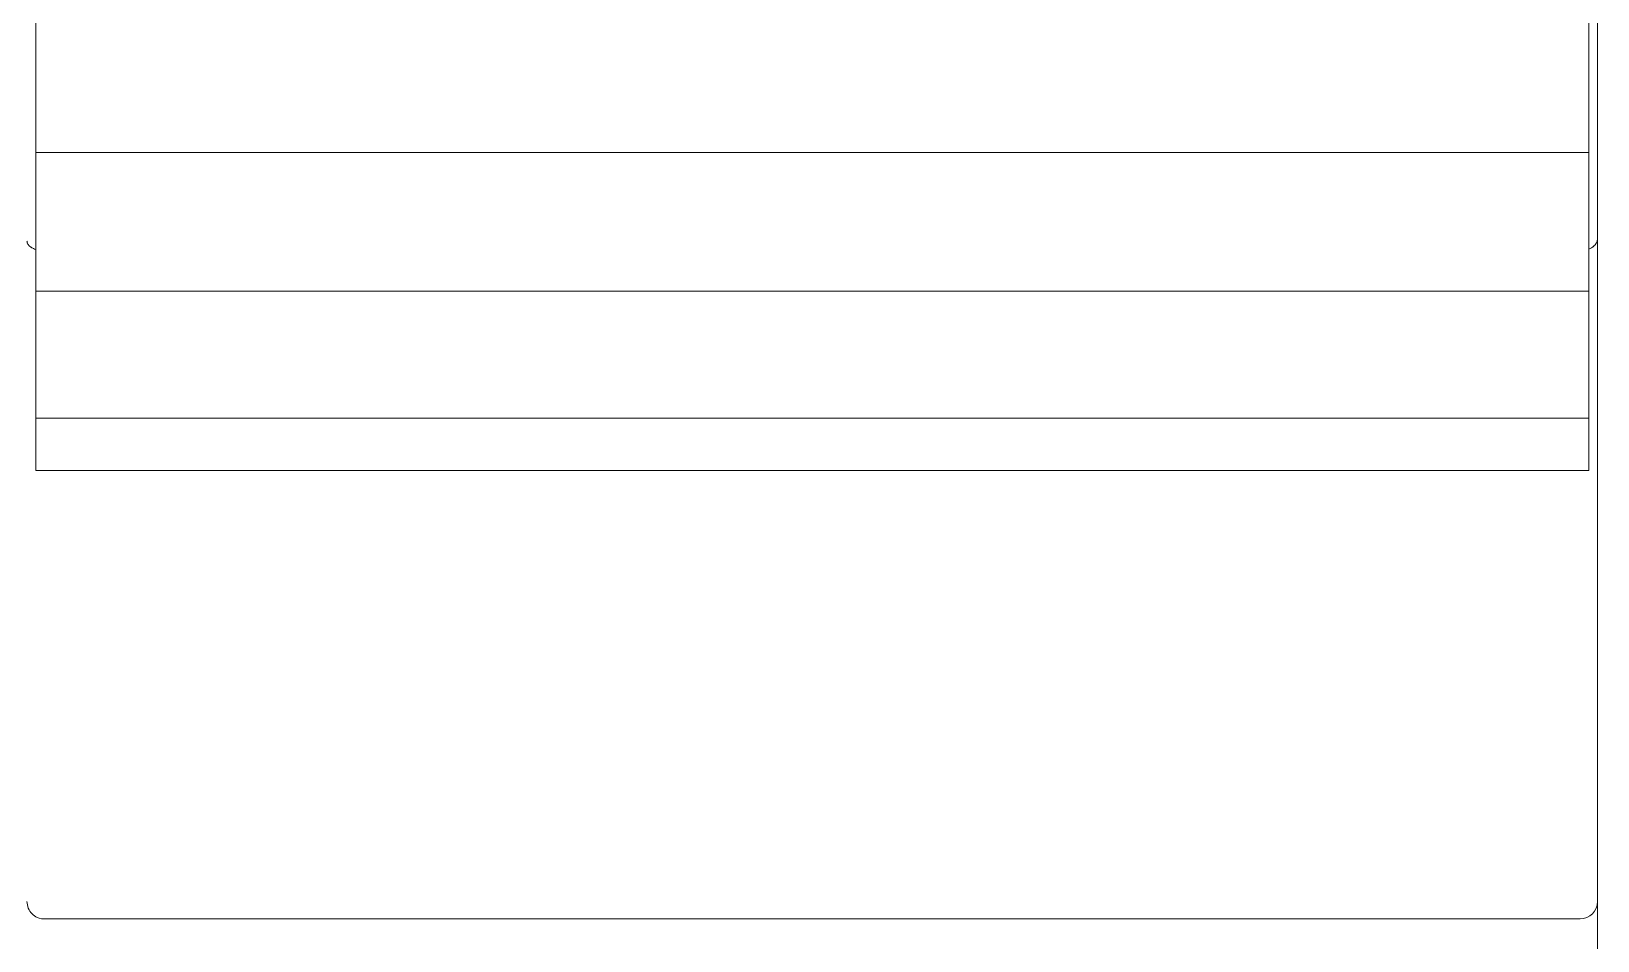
# Model space of a CAD drawing. Extents: x -319 to 3117, y -991 to 292.
# Drawn here: x 2460.04 to 2477.99, y -570.48 to -560.06 of the extents above; entities that cross this region are included whole.
import ezdxf

# ---------------------------------------------------------------- set-up
doc = ezdxf.new("R2010")
doc.units = 0
doc.layers.get('0').update_dxf_attribs({"lineweight": 15})
doc.layers.add('Layer 1', color=7, linetype='Continuous')

# ---------------------------------------------------------------- blocks, each defined once
blk = doc.blocks.new('A$C160C5CDC')
at = {"layer": 'Layer 1', "color": 0, "lineweight": 20}
for points in [[(54.205, 41.33), (54.205, 41.33), (54.205, 29.888), (54.205, 29.888)], [(54.205, 41.33), (54.205, 41.33), (54.205, 29.888), (54.205, 29.888)], [(54.205, 41.33), (54.205, 41.33), (54.205, 29.888), (54.205, 29.888)], [(54.205, 41.33), (54.205, 41.33), (54.205, 29.888), (54.205, 29.888)], [(54.205, 41.33), (54.205, 41.33), (54.205, 29.888), (54.205, 29.888)], [(54.205, 41.33), (54.205, 41.33), (54.205, 29.888), (54.205, 29.888)], [(54.205, 41.33), (54.205, 41.33), (54.205, 29.888), (54.205, 29.888)], [(54.205, 41.33), (54.205, 41.33), (54.205, 29.888), (54.205, 29.888)], [(54.205, 41.33), (54.205, 41.33), (54.205, 29.888), (54.205, 29.888)], [(54.205, 41.33), (54.205, 41.33), (54.205, 29.888), (54.205, 29.888)], [(54.205, 41.33), (54.205, 41.33), (54.205, 29.888), (54.205, 29.888)], [(54.205, 41.33), (54.205, 41.33), (54.205, 29.888), (54.205, 29.888)], [(54.205, 41.33), (54.205, 41.33), (54.205, 29.888), (54.205, 29.888)], [(54.205, 41.33), (54.205, 41.33), (54.205, 29.888), (54.205, 29.888)], [(54.205, 41.33), (54.205, 41.33), (54.205, 29.888), (54.205, 29.888)], [(54.205, 41.33), (54.205, 41.33), (54.205, 29.888), (54.205, 29.888)], [(54.205, 41.33), (54.205, 41.33), (54.205, 29.888), (54.205, 29.888)], [(54.205, 41.33), (54.205, 41.33), (54.205, 29.888), (54.205, 29.888)], [(54.205, 41.33), (54.205, 41.33), (54.205, 29.888), (54.205, 29.888)], [(54.205, 41.33), (54.205, 41.33), (54.205, 29.888), (54.205, 29.888)], [(54.205, 41.33), (54.205, 41.33), (54.205, 29.888), (54.205, 29.888)], [(36.309, 30.868), (36.309, 30.868), (36.309, 32.84), (36.309, 32.84)], [(36.309, 30.868), (36.309, 30.868), (36.309, 32.84), (36.309, 32.84)], [(36.309, 30.868), (36.309, 30.868), (36.309, 32.84), (36.309, 32.84)], [(36.309, 30.868), (36.309, 30.868), (36.309, 32.84), (36.309, 32.84)], [(36.309, 30.868), (36.309, 30.868), (36.309, 32.84), (36.309, 32.84)], [(36.309, 30.868), (36.309, 30.868), (36.309, 32.84), (36.309, 32.84)], [(36.309, 30.868), (36.309, 30.868), (36.309, 32.84), (36.309, 32.84)], [(36.309, 30.868), (36.309, 30.868), (36.309, 32.84), (36.309, 32.84)], [(36.309, 30.868), (36.309, 30.868), (36.309, 32.84), (36.309, 32.84)], [(36.309, 30.868), (36.309, 30.868), (36.309, 32.84), (36.309, 32.84)], [(36.309, 30.868), (36.309, 30.868), (36.309, 32.84), (36.309, 32.84)], [(36.309, 30.868), (36.309, 30.868), (36.309, 32.84), (36.309, 32.84)], [(36.309, 30.868), (36.309, 30.868), (36.309, 32.84), (36.309, 32.84)], [(36.309, 30.868), (36.309, 30.868), (36.309, 32.84), (36.309, 32.84)], [(36.309, 30.868), (36.309, 30.868), (36.309, 32.84), (36.309, 32.84)], [(36.309, 30.868), (36.309, 30.868), (36.309, 32.84), (36.309, 32.84)], [(36.309, 30.868), (36.309, 30.868), (36.309, 32.84), (36.309, 32.84)], [(36.309, 30.868), (36.309, 30.868), (36.309, 32.84), (36.309, 32.84)], [(36.309, 30.868), (36.309, 30.868), (36.309, 32.84), (36.309, 32.84)], [(36.309, 30.868), (36.309, 30.868), (36.309, 32.84), (36.309, 32.84)], [(36.309, 30.868), (36.309, 30.868), (36.309, 32.84), (36.309, 32.84)], [(54.104, 32.84), (54.104, 32.84), (54.104, 30.868), (54.104, 30.868)], [(54.104, 32.84), (54.104, 32.84), (54.104, 30.868), (54.104, 30.868)], [(54.104, 32.84), (54.104, 32.84), (54.104, 30.868), (54.104, 30.868)], [(54.104, 32.84), (54.104, 32.84), (54.104, 30.868), (54.104, 30.868)], [(54.104, 32.84), (54.104, 32.84), (54.104, 30.868), (54.104, 30.868)], [(54.104, 32.84), (54.104, 32.84), (54.104, 30.868), (54.104, 30.868)], [(54.104, 32.84), (54.104, 32.84), (54.104, 30.868), (54.104, 30.868)], [(54.104, 32.84), (54.104, 32.84), (54.104, 30.868), (54.104, 30.868)], [(54.104, 32.84), (54.104, 32.84), (54.104, 30.868), (54.104, 30.868)], [(54.104, 32.84), (54.104, 32.84), (54.104, 30.868), (54.104, 30.868)], [(54.104, 32.84), (54.104, 32.84), (54.104, 30.868), (54.104, 30.868)], [(54.104, 32.84), (54.104, 32.84), (54.104, 30.868), (54.104, 30.868)], [(54.104, 32.84), (54.104, 32.84), (54.104, 30.868), (54.104, 30.868)], [(54.104, 32.84), (54.104, 32.84), (54.104, 30.868), (54.104, 30.868)], [(54.104, 32.84), (54.104, 32.84), (54.104, 30.868), (54.104, 30.868)], [(54.104, 32.84), (54.104, 32.84), (54.104, 30.868), (54.104, 30.868)], [(54.104, 32.84), (54.104, 32.84), (54.104, 30.868), (54.104, 30.868)], [(54.104, 32.84), (54.104, 32.84), (54.104, 30.868), (54.104, 30.868)], [(54.104, 32.84), (54.104, 32.84), (54.104, 30.868), (54.104, 30.868)], [(54.104, 32.84), (54.104, 32.84), (54.104, 30.868), (54.104, 30.868)], [(54.104, 32.84), (54.104, 32.84), (54.104, 30.868), (54.104, 30.868)], [(36.309, 30.868), (36.309, 30.868), (36.309, 30.868), (36.309, 30.868)], [(36.309, 30.868), (36.309, 30.868), (36.309, 30.868), (36.309, 30.868)], [(36.309, 30.868), (36.309, 30.868), (36.309, 29.282), (36.309, 29.282)], [(36.309, 30.868), (36.309, 30.868), (36.309, 29.282), (36.309, 29.282)], [(36.309, 30.868), (36.309, 30.868), (36.309, 29.282), (36.309, 29.282)], [(36.309, 30.868), (36.309, 30.868), (36.309, 29.282), (36.309, 29.282)], [(36.309, 30.868), (36.309, 30.868), (36.309, 29.282), (36.309, 29.282)], [(36.309, 30.868), (36.309, 30.868), (36.309, 29.282), (36.309, 29.282)], [(36.309, 30.868), (36.309, 30.868), (36.309, 29.282), (36.309, 29.282)], [(36.309, 30.868), (36.309, 30.868), (36.309, 29.282), (36.309, 29.282)], [(36.309, 30.868), (36.309, 30.868), (36.309, 29.282), (36.309, 29.282)], [(36.309, 30.868), (36.309, 30.868), (36.309, 29.282), (36.309, 29.282)], [(36.309, 30.868), (36.309, 30.868), (36.309, 29.282), (36.309, 29.282)], [(36.309, 30.868), (36.309, 30.868), (36.309, 29.282), (36.309, 29.282)], [(36.309, 30.868), (36.309, 30.868), (36.309, 29.282), (36.309, 29.282)], [(36.309, 30.868), (36.309, 30.868), (36.309, 29.282), (36.309, 29.282)], [(36.309, 30.868), (36.309, 30.868), (36.309, 29.282), (36.309, 29.282)], [(36.309, 30.868), (36.309, 30.868), (36.309, 29.282), (36.309, 29.282)], [(36.309, 30.868), (36.309, 30.868), (36.309, 29.282), (36.309, 29.282)], [(36.309, 30.868), (36.309, 30.868), (36.309, 29.282), (36.309, 29.282)], [(36.309, 30.868), (36.309, 30.868), (36.309, 29.282), (36.309, 29.282)], [(36.309, 30.868), (36.309, 30.868), (36.309, 29.282), (36.309, 29.282)], [(36.309, 30.868), (36.309, 30.868), (36.309, 29.282), (36.309, 29.282)], [(36.309, 30.868), (36.309, 30.868), (36.309, 30.868), (36.309, 30.868)], [(54.104, 30.868), (54.104, 30.868), (36.309, 30.868), (36.309, 30.868)], [(54.104, 30.868), (54.104, 30.868), (36.309, 30.868), (36.309, 30.868)], [(54.104, 30.868), (54.104, 30.868), (36.309, 30.868), (36.309, 30.868)], [(54.104, 30.868), (54.104, 30.868), (36.309, 30.868), (36.309, 30.868)], [(54.104, 30.868), (54.104, 30.868), (36.309, 30.868), (36.309, 30.868)], [(54.104, 30.868), (54.104, 30.868), (36.309, 30.868), (36.309, 30.868)], [(54.104, 30.868), (54.104, 30.868), (36.309, 30.868), (36.309, 30.868)], [(54.104, 30.868), (54.104, 30.868), (36.309, 30.868), (36.309, 30.868)], [(54.104, 30.868), (54.104, 30.868), (36.309, 30.868), (36.309, 30.868)], [(54.104, 30.868), (54.104, 30.868), (36.309, 30.868), (36.309, 30.868)], [(54.104, 30.868), (54.104, 30.868), (36.309, 30.868), (36.309, 30.868)], [(54.104, 30.868), (54.104, 30.868), (36.309, 30.868), (36.309, 30.868)], [(54.104, 30.868), (54.104, 30.868), (36.309, 30.868), (36.309, 30.868)], [(54.104, 30.868), (54.104, 30.868), (36.309, 30.868), (36.309, 30.868)], [(54.104, 30.868), (54.104, 30.868), (36.309, 30.868), (36.309, 30.868)], [(54.104, 30.868), (54.104, 30.868), (36.309, 30.868), (36.309, 30.868)], [(54.104, 30.868), (54.104, 30.868), (36.309, 30.868), (36.309, 30.868)], [(54.104, 30.868), (54.104, 30.868), (36.309, 30.868), (36.309, 30.868)], [(54.104, 30.868), (54.104, 30.868), (36.309, 30.868), (36.309, 30.868)], [(54.104, 30.868), (54.104, 30.868), (36.309, 30.868), (36.309, 30.868)], [(54.104, 30.868), (54.104, 30.868), (36.309, 30.868), (36.309, 30.868)], [(54.104, 30.868), (54.104, 30.868), (54.104, 30.868), (54.104, 30.868)], [(54.104, 30.868), (54.104, 30.868), (54.104, 30.868), (54.104, 30.868)], [(54.104, 30.868), (54.104, 30.868), (54.104, 29.282), (54.104, 29.282)], [(54.104, 30.868), (54.104, 30.868), (54.104, 29.282), (54.104, 29.282)], [(54.104, 30.868), (54.104, 30.868), (54.104, 29.282), (54.104, 29.282)], [(54.104, 30.868), (54.104, 30.868), (54.104, 29.282), (54.104, 29.282)], [(54.104, 30.868), (54.104, 30.868), (54.104, 29.282), (54.104, 29.282)], [(54.104, 30.868), (54.104, 30.868), (54.104, 29.282), (54.104, 29.282)], [(54.104, 30.868), (54.104, 30.868), (54.104, 29.282), (54.104, 29.282)], [(54.104, 30.868), (54.104, 30.868), (54.104, 29.282), (54.104, 29.282)], [(54.104, 30.868), (54.104, 30.868), (54.104, 29.282), (54.104, 29.282)], [(54.104, 30.868), (54.104, 30.868), (54.104, 29.282), (54.104, 29.282)], [(54.104, 30.868), (54.104, 30.868), (54.104, 29.282), (54.104, 29.282)], [(54.104, 30.868), (54.104, 30.868), (54.104, 29.282), (54.104, 29.282)], [(54.104, 30.868), (54.104, 30.868), (54.104, 29.282), (54.104, 29.282)], [(54.104, 30.868), (54.104, 30.868), (54.104, 29.282), (54.104, 29.282)], [(54.104, 30.868), (54.104, 30.868), (54.104, 29.282), (54.104, 29.282)], [(54.104, 30.868), (54.104, 30.868), (54.104, 29.282), (54.104, 29.282)], [(54.104, 30.868), (54.104, 30.868), (54.104, 29.282), (54.104, 29.282)], [(54.104, 30.868), (54.104, 30.868), (54.104, 29.282), (54.104, 29.282)], [(54.104, 30.868), (54.104, 30.868), (54.104, 29.282), (54.104, 29.282)], [(54.104, 30.868), (54.104, 30.868), (54.104, 29.282), (54.104, 29.282)], [(54.104, 30.868), (54.104, 30.868), (54.104, 29.282), (54.104, 29.282)], [(54.104, 30.868), (54.104, 30.868), (54.104, 30.868), (54.104, 30.868)], [(54.205, 29.888), (54.205, 29.888), (54.205, 29.888), (54.205, 29.888)], [(54.205, 29.888), (54.205, 29.888), (54.205, 29.888), (54.205, 29.888)], [(54.205, 29.888), (54.205, 29.888), (54.205, 24.084), (54.205, 24.084)], [(54.205, 29.888), (54.205, 29.888), (54.205, 24.084), (54.205, 24.084)], [(54.205, 29.888), (54.205, 29.888), (54.205, 24.084), (54.205, 24.084)], [(54.205, 29.888), (54.205, 29.888), (54.205, 24.084), (54.205, 24.084)], [(54.205, 29.888), (54.205, 29.888), (54.205, 24.084), (54.205, 24.084)], [(54.205, 29.888), (54.205, 29.888), (54.205, 24.084), (54.205, 24.084)], [(54.205, 29.888), (54.205, 29.888), (54.205, 24.084), (54.205, 24.084)], [(54.205, 29.888), (54.205, 29.888), (54.205, 24.084), (54.205, 24.084)], [(54.205, 29.888), (54.205, 29.888), (54.205, 24.084), (54.205, 24.084)], [(54.205, 29.888), (54.205, 29.888), (54.205, 24.084), (54.205, 24.084)], [(54.205, 29.888), (54.205, 29.888), (54.205, 24.084), (54.205, 24.084)], [(54.205, 29.888), (54.205, 29.888), (54.205, 24.084), (54.205, 24.084)], [(54.205, 29.888), (54.205, 29.888), (54.205, 24.084), (54.205, 24.084)], [(54.205, 29.888), (54.205, 29.888), (54.205, 24.084), (54.205, 24.084)], [(54.205, 29.888), (54.205, 29.888), (54.205, 24.084), (54.205, 24.084)], [(54.205, 29.888), (54.205, 29.888), (54.205, 24.084), (54.205, 24.084)], [(54.205, 29.888), (54.205, 29.888), (54.205, 24.084), (54.205, 24.084)], [(54.205, 29.888), (54.205, 29.888), (54.205, 24.084), (54.205, 24.084)], [(54.205, 29.888), (54.205, 29.888), (54.205, 24.084), (54.205, 24.084)], [(54.205, 29.888), (54.205, 29.888), (54.205, 24.084), (54.205, 24.084)], [(54.205, 29.888), (54.205, 29.888), (54.205, 24.084), (54.205, 24.084)], [(36.309, 29.282), (36.309, 29.282), (36.309, 29.282), (36.309, 29.282)], [(36.309, 27.826), (36.309, 27.826), (36.309, 29.282), (36.309, 29.282)], [(36.309, 27.826), (36.309, 27.826), (36.309, 29.282), (36.309, 29.282)], [(36.309, 27.826), (36.309, 27.826), (36.309, 29.282), (36.309, 29.282)], [(36.309, 27.826), (36.309, 27.826), (36.309, 29.282), (36.309, 29.282)], [(36.309, 27.826), (36.309, 27.826), (36.309, 29.282), (36.309, 29.282)], [(36.309, 27.826), (36.309, 27.826), (36.309, 29.282), (36.309, 29.282)], [(36.309, 27.826), (36.309, 27.826), (36.309, 29.282), (36.309, 29.282)], [(36.309, 27.826), (36.309, 27.826), (36.309, 29.282), (36.309, 29.282)], [(36.309, 27.826), (36.309, 27.826), (36.309, 29.282), (36.309, 29.282)], [(36.309, 27.826), (36.309, 27.826), (36.309, 29.282), (36.309, 29.282)], [(36.309, 27.826), (36.309, 27.826), (36.309, 29.282), (36.309, 29.282)], [(36.309, 27.826), (36.309, 27.826), (36.309, 29.282), (36.309, 29.282)], [(36.309, 27.826), (36.309, 27.826), (36.309, 29.282), (36.309, 29.282)], [(36.309, 27.826), (36.309, 27.826), (36.309, 29.282), (36.309, 29.282)], [(36.309, 27.826), (36.309, 27.826), (36.309, 29.282), (36.309, 29.282)], [(36.309, 27.826), (36.309, 27.826), (36.309, 29.282), (36.309, 29.282)], [(36.309, 27.826), (36.309, 27.826), (36.309, 29.282), (36.309, 29.282)], [(36.309, 27.826), (36.309, 27.826), (36.309, 29.282), (36.309, 29.282)], [(36.309, 27.826), (36.309, 27.826), (36.309, 29.282), (36.309, 29.282)], [(36.309, 27.826), (36.309, 27.826), (36.309, 29.282), (36.309, 29.282)], [(36.309, 27.826), (36.309, 27.826), (36.309, 29.282), (36.309, 29.282)], [(36.309, 29.282), (36.309, 29.282), (36.309, 29.282), (36.309, 29.282)], [(36.309, 29.282), (36.309, 29.282), (36.309, 29.282), (36.309, 29.282)], [(54.104, 29.282), (54.104, 29.282), (36.309, 29.282), (36.309, 29.282)], [(54.104, 29.282), (54.104, 29.282), (36.309, 29.282), (36.309, 29.282)], [(54.104, 29.282), (54.104, 29.282), (36.309, 29.282), (36.309, 29.282)], [(54.104, 29.282), (54.104, 29.282), (36.309, 29.282), (36.309, 29.282)], [(54.104, 29.282), (54.104, 29.282), (36.309, 29.282), (36.309, 29.282)], [(54.104, 29.282), (54.104, 29.282), (36.309, 29.282), (36.309, 29.282)], [(54.104, 29.282), (54.104, 29.282), (36.309, 29.282), (36.309, 29.282)], [(54.104, 29.282), (54.104, 29.282), (36.309, 29.282), (36.309, 29.282)], [(54.104, 29.282), (54.104, 29.282), (36.309, 29.282), (36.309, 29.282)], [(54.104, 29.282), (54.104, 29.282), (36.309, 29.282), (36.309, 29.282)], [(54.104, 29.282), (54.104, 29.282), (36.309, 29.282), (36.309, 29.282)], [(54.104, 29.282), (54.104, 29.282), (36.309, 29.282), (36.309, 29.282)], [(54.104, 29.282), (54.104, 29.282), (36.309, 29.282), (36.309, 29.282)], [(54.104, 29.282), (54.104, 29.282), (36.309, 29.282), (36.309, 29.282)], [(54.104, 29.282), (54.104, 29.282), (36.309, 29.282), (36.309, 29.282)], [(54.104, 29.282), (54.104, 29.282), (36.309, 29.282), (36.309, 29.282)], [(54.104, 29.282), (54.104, 29.282), (36.309, 29.282), (36.309, 29.282)], [(54.104, 29.282), (54.104, 29.282), (36.309, 29.282), (36.309, 29.282)], [(54.104, 29.282), (54.104, 29.282), (36.309, 29.282), (36.309, 29.282)], [(54.104, 29.282), (54.104, 29.282), (36.309, 29.282), (36.309, 29.282)], [(54.104, 29.282), (54.104, 29.282), (36.309, 29.282), (36.309, 29.282)], [(54.104, 29.282), (54.104, 29.282), (54.104, 29.282), (54.104, 29.282)], [(54.104, 27.826), (54.104, 27.826), (54.104, 29.282), (54.104, 29.282)], [(54.104, 27.826), (54.104, 27.826), (54.104, 29.282), (54.104, 29.282)], [(54.104, 27.826), (54.104, 27.826), (54.104, 29.282), (54.104, 29.282)], [(54.104, 27.826), (54.104, 27.826), (54.104, 29.282), (54.104, 29.282)], [(54.104, 27.826), (54.104, 27.826), (54.104, 29.282), (54.104, 29.282)], [(54.104, 27.826), (54.104, 27.826), (54.104, 29.282), (54.104, 29.282)], [(54.104, 27.826), (54.104, 27.826), (54.104, 29.282), (54.104, 29.282)], [(54.104, 27.826), (54.104, 27.826), (54.104, 29.282), (54.104, 29.282)], [(54.104, 27.826), (54.104, 27.826), (54.104, 29.282), (54.104, 29.282)], [(54.104, 27.826), (54.104, 27.826), (54.104, 29.282), (54.104, 29.282)], [(54.104, 27.826), (54.104, 27.826), (54.104, 29.282), (54.104, 29.282)], [(54.104, 27.826), (54.104, 27.826), (54.104, 29.282), (54.104, 29.282)], [(54.104, 27.826), (54.104, 27.826), (54.104, 29.282), (54.104, 29.282)], [(54.104, 27.826), (54.104, 27.826), (54.104, 29.282), (54.104, 29.282)], [(54.104, 27.826), (54.104, 27.826), (54.104, 29.282), (54.104, 29.282)], [(54.104, 27.826), (54.104, 27.826), (54.104, 29.282), (54.104, 29.282)], [(54.104, 27.826), (54.104, 27.826), (54.104, 29.282), (54.104, 29.282)], [(54.104, 27.826), (54.104, 27.826), (54.104, 29.282), (54.104, 29.282)], [(54.104, 27.826), (54.104, 27.826), (54.104, 29.282), (54.104, 29.282)], [(54.104, 27.826), (54.104, 27.826), (54.104, 29.282), (54.104, 29.282)], [(54.104, 27.826), (54.104, 27.826), (54.104, 29.282), (54.104, 29.282)], [(54.104, 29.282), (54.104, 29.282), (54.104, 29.282), (54.104, 29.282)], [(54.104, 29.282), (54.104, 29.282), (54.104, 29.282), (54.104, 29.282)], [(36.309, 27.826), (36.309, 27.826), (36.309, 27.826), (36.309, 27.826)], [(36.309, 27.826), (36.309, 27.826), (36.309, 27.227), (36.309, 27.227)], [(36.309, 27.826), (36.309, 27.826), (36.309, 27.227), (36.309, 27.227)], [(36.309, 27.826), (36.309, 27.826), (36.309, 27.227), (36.309, 27.227)], [(36.309, 27.826), (36.309, 27.826), (36.309, 27.227), (36.309, 27.227)], [(36.309, 27.826), (36.309, 27.826), (36.309, 27.227), (36.309, 27.227)], [(36.309, 27.826), (36.309, 27.826), (36.309, 27.227), (36.309, 27.227)], [(36.309, 27.826), (36.309, 27.826), (36.309, 27.227), (36.309, 27.227)], [(36.309, 27.826), (36.309, 27.826), (36.309, 27.227), (36.309, 27.227)], [(36.309, 27.826), (36.309, 27.826), (36.309, 27.227), (36.309, 27.227)], [(36.309, 27.826), (36.309, 27.826), (36.309, 27.227), (36.309, 27.227)], [(36.309, 27.826), (36.309, 27.826), (36.309, 27.227), (36.309, 27.227)], [(36.309, 27.826), (36.309, 27.826), (36.309, 27.227), (36.309, 27.227)], [(36.309, 27.826), (36.309, 27.826), (36.309, 27.227), (36.309, 27.227)], [(36.309, 27.826), (36.309, 27.826), (36.309, 27.227), (36.309, 27.227)], [(36.309, 27.826), (36.309, 27.826), (36.309, 27.227), (36.309, 27.227)], [(36.309, 27.826), (36.309, 27.826), (36.309, 27.227), (36.309, 27.227)], [(36.309, 27.826), (36.309, 27.826), (36.309, 27.227), (36.309, 27.227)], [(36.309, 27.826), (36.309, 27.826), (36.309, 27.227), (36.309, 27.227)], [(36.309, 27.826), (36.309, 27.826), (36.309, 27.227), (36.309, 27.227)], [(36.309, 27.826), (36.309, 27.826), (36.309, 27.227), (36.309, 27.227)], [(36.309, 27.826), (36.309, 27.826), (36.309, 27.227), (36.309, 27.227)], [(36.309, 27.826), (36.309, 27.826), (36.309, 27.826), (36.309, 27.826)], [(36.309, 27.826), (36.309, 27.826), (36.309, 27.826), (36.309, 27.826)], [(36.309, 27.826), (36.309, 27.826), (54.104, 27.826), (54.104, 27.826)], [(36.309, 27.826), (36.309, 27.826), (54.104, 27.826), (54.104, 27.826)], [(36.309, 27.826), (36.309, 27.826), (54.104, 27.826), (54.104, 27.826)], [(36.309, 27.826), (36.309, 27.826), (54.104, 27.826), (54.104, 27.826)], [(36.309, 27.826), (36.309, 27.826), (54.104, 27.826), (54.104, 27.826)], [(36.309, 27.826), (36.309, 27.826), (54.104, 27.826), (54.104, 27.826)], [(36.309, 27.826), (36.309, 27.826), (54.104, 27.826), (54.104, 27.826)], [(36.309, 27.826), (36.309, 27.826), (54.104, 27.826), (54.104, 27.826)], [(36.309, 27.826), (36.309, 27.826), (54.104, 27.826), (54.104, 27.826)], [(36.309, 27.826), (36.309, 27.826), (54.104, 27.826), (54.104, 27.826)], [(36.309, 27.826), (36.309, 27.826), (54.104, 27.826), (54.104, 27.826)], [(36.309, 27.826), (36.309, 27.826), (54.104, 27.826), (54.104, 27.826)], [(36.309, 27.826), (36.309, 27.826), (54.104, 27.826), (54.104, 27.826)], [(36.309, 27.826), (36.309, 27.826), (54.104, 27.826), (54.104, 27.826)], [(36.309, 27.826), (36.309, 27.826), (54.104, 27.826), (54.104, 27.826)], [(36.309, 27.826), (36.309, 27.826), (54.104, 27.826), (54.104, 27.826)], [(36.309, 27.826), (36.309, 27.826), (54.104, 27.826), (54.104, 27.826)], [(36.309, 27.826), (36.309, 27.826), (54.104, 27.826), (54.104, 27.826)], [(36.309, 27.826), (36.309, 27.826), (54.104, 27.826), (54.104, 27.826)], [(36.309, 27.826), (36.309, 27.826), (54.104, 27.826), (54.104, 27.826)], [(36.309, 27.826), (36.309, 27.826), (54.104, 27.826), (54.104, 27.826)], [(54.104, 27.826), (54.104, 27.826), (54.104, 27.826), (54.104, 27.826)], [(54.104, 27.227), (54.104, 27.227), (54.104, 27.826), (54.104, 27.826)], [(54.104, 27.227), (54.104, 27.227), (54.104, 27.826), (54.104, 27.826)], [(54.104, 27.227), (54.104, 27.227), (54.104, 27.826), (54.104, 27.826)], [(54.104, 27.227), (54.104, 27.227), (54.104, 27.826), (54.104, 27.826)], [(54.104, 27.227), (54.104, 27.227), (54.104, 27.826), (54.104, 27.826)], [(54.104, 27.227), (54.104, 27.227), (54.104, 27.826), (54.104, 27.826)], [(54.104, 27.227), (54.104, 27.227), (54.104, 27.826), (54.104, 27.826)], [(54.104, 27.227), (54.104, 27.227), (54.104, 27.826), (54.104, 27.826)], [(54.104, 27.227), (54.104, 27.227), (54.104, 27.826), (54.104, 27.826)], [(54.104, 27.227), (54.104, 27.227), (54.104, 27.826), (54.104, 27.826)], [(54.104, 27.227), (54.104, 27.227), (54.104, 27.826), (54.104, 27.826)], [(54.104, 27.227), (54.104, 27.227), (54.104, 27.826), (54.104, 27.826)], [(54.104, 27.227), (54.104, 27.227), (54.104, 27.826), (54.104, 27.826)], [(54.104, 27.227), (54.104, 27.227), (54.104, 27.826), (54.104, 27.826)], [(54.104, 27.227), (54.104, 27.227), (54.104, 27.826), (54.104, 27.826)], [(54.104, 27.227), (54.104, 27.227), (54.104, 27.826), (54.104, 27.826)], [(54.104, 27.227), (54.104, 27.227), (54.104, 27.826), (54.104, 27.826)], [(54.104, 27.227), (54.104, 27.227), (54.104, 27.826), (54.104, 27.826)], [(54.104, 27.227), (54.104, 27.227), (54.104, 27.826), (54.104, 27.826)], [(54.104, 27.227), (54.104, 27.227), (54.104, 27.826), (54.104, 27.826)], [(54.104, 27.227), (54.104, 27.227), (54.104, 27.826), (54.104, 27.826)], [(54.104, 27.826), (54.104, 27.826), (54.104, 27.826), (54.104, 27.826)], [(54.104, 27.826), (54.104, 27.826), (54.104, 27.826), (54.104, 27.826)], [(36.309, 27.227), (36.309, 27.227), (36.309, 27.227), (36.309, 27.227)], [(36.309, 27.227), (36.309, 27.227), (36.309, 27.227), (36.309, 27.227)], [(36.309, 27.227), (36.309, 27.227), (54.104, 27.227), (54.104, 27.227)], [(36.309, 27.227), (36.309, 27.227), (54.104, 27.227), (54.104, 27.227)], [(36.309, 27.227), (36.309, 27.227), (54.104, 27.227), (54.104, 27.227)], [(36.309, 27.227), (36.309, 27.227), (54.104, 27.227), (54.104, 27.227)], [(36.309, 27.227), (36.309, 27.227), (54.104, 27.227), (54.104, 27.227)], [(36.309, 27.227), (36.309, 27.227), (54.104, 27.227), (54.104, 27.227)], [(36.309, 27.227), (36.309, 27.227), (54.104, 27.227), (54.104, 27.227)], [(36.309, 27.227), (36.309, 27.227), (54.104, 27.227), (54.104, 27.227)], [(36.309, 27.227), (36.309, 27.227), (54.104, 27.227), (54.104, 27.227)], [(36.309, 27.227), (36.309, 27.227), (54.104, 27.227), (54.104, 27.227)], [(36.309, 27.227), (36.309, 27.227), (54.104, 27.227), (54.104, 27.227)], [(36.309, 27.227), (36.309, 27.227), (54.104, 27.227), (54.104, 27.227)], [(36.309, 27.227), (36.309, 27.227), (54.104, 27.227), (54.104, 27.227)], [(36.309, 27.227), (36.309, 27.227), (54.104, 27.227), (54.104, 27.227)], [(36.309, 27.227), (36.309, 27.227), (54.104, 27.227), (54.104, 27.227)], [(36.309, 27.227), (36.309, 27.227), (54.104, 27.227), (54.104, 27.227)], [(36.309, 27.227), (36.309, 27.227), (54.104, 27.227), (54.104, 27.227)], [(36.309, 27.227), (36.309, 27.227), (54.104, 27.227), (54.104, 27.227)], [(36.309, 27.227), (36.309, 27.227), (54.104, 27.227), (54.104, 27.227)], [(36.309, 27.227), (36.309, 27.227), (54.104, 27.227), (54.104, 27.227)], [(36.309, 27.227), (36.309, 27.227), (54.104, 27.227), (54.104, 27.227)], [(54.104, 27.227), (54.104, 27.227), (54.104, 27.227), (54.104, 27.227)], [(54.104, 27.227), (54.104, 27.227), (54.104, 27.227), (54.104, 27.227)], [(54.205, 24.084), (54.205, 24.084), (54.205, 24.084), (54.205, 24.084)], [(54.205, 24.084), (54.205, 24.084), (54.205, 24.084), (54.205, 24.084)], [(54.205, 24.084), (54.205, 24.084), (54.205, 22.286), (54.205, 22.286)], [(54.205, 24.084), (54.205, 24.084), (54.205, 22.286), (54.205, 22.286)], [(54.205, 24.084), (54.205, 24.084), (54.205, 22.286), (54.205, 22.286)], [(54.205, 24.084), (54.205, 24.084), (54.205, 22.286), (54.205, 22.286)], [(54.205, 24.084), (54.205, 24.084), (54.205, 22.286), (54.205, 22.286)], [(54.205, 24.084), (54.205, 24.084), (54.205, 22.286), (54.205, 22.286)], [(54.205, 24.084), (54.205, 24.084), (54.205, 22.286), (54.205, 22.286)], [(54.205, 24.084), (54.205, 24.084), (54.205, 22.286), (54.205, 22.286)], [(54.205, 24.084), (54.205, 24.084), (54.205, 22.286), (54.205, 22.286)], [(54.205, 24.084), (54.205, 24.084), (54.205, 22.286), (54.205, 22.286)], [(54.205, 24.084), (54.205, 24.084), (54.205, 22.286), (54.205, 22.286)], [(54.205, 24.084), (54.205, 24.084), (54.205, 22.286), (54.205, 22.286)], [(54.205, 24.084), (54.205, 24.084), (54.205, 22.286), (54.205, 22.286)], [(54.205, 24.084), (54.205, 24.084), (54.205, 22.286), (54.205, 22.286)], [(54.205, 24.084), (54.205, 24.084), (54.205, 22.286), (54.205, 22.286)], [(54.205, 24.084), (54.205, 24.084), (54.205, 22.286), (54.205, 22.286)], [(54.205, 24.084), (54.205, 24.084), (54.205, 22.286), (54.205, 22.286)], [(54.205, 24.084), (54.205, 24.084), (54.205, 22.286), (54.205, 22.286)], [(54.205, 24.084), (54.205, 24.084), (54.205, 22.286), (54.205, 22.286)], [(54.205, 24.084), (54.205, 24.084), (54.205, 22.286), (54.205, 22.286)], [(54.205, 24.084), (54.205, 24.084), (54.205, 22.286), (54.205, 22.286)], [(54.003, 22.087), (54.115, 22.087), (54.205, 22.176), (54.205, 22.286)], [(54.205, 22.286), (54.205, 22.286), (54.205, 22.286), (54.205, 22.286)], [(54.205, 22.286), (54.205, 22.286), (54.205, 7.107), (54.205, 7.107)], [(54.205, 22.286), (54.205, 22.286), (54.205, 7.107), (54.205, 7.107)], [(54.205, 22.286), (54.205, 22.286), (54.205, 7.107), (54.205, 7.107)], [(54.205, 22.286), (54.205, 22.286), (54.205, 7.107), (54.205, 7.107)], [(54.205, 22.286), (54.205, 22.286), (54.205, 7.107), (54.205, 7.107)], [(54.205, 22.286), (54.205, 22.286), (54.205, 7.107), (54.205, 7.107)], [(54.205, 22.286), (54.205, 22.286), (54.205, 7.107), (54.205, 7.107)], [(54.205, 22.286), (54.205, 22.286), (54.205, 7.107), (54.205, 7.107)], [(54.205, 22.286), (54.205, 22.286), (54.205, 7.107), (54.205, 7.107)], [(54.205, 22.286), (54.205, 22.286), (54.205, 7.107), (54.205, 7.107)], [(54.205, 22.286), (54.205, 22.286), (54.205, 7.107), (54.205, 7.107)], [(54.205, 22.286), (54.205, 22.286), (54.205, 7.107), (54.205, 7.107)], [(54.205, 22.286), (54.205, 22.286), (54.205, 7.107), (54.205, 7.107)], [(54.205, 22.286), (54.205, 22.286), (54.205, 7.107), (54.205, 7.107)], [(54.205, 22.286), (54.205, 22.286), (54.205, 7.107), (54.205, 7.107)], [(54.205, 22.286), (54.205, 22.286), (54.205, 7.107), (54.205, 7.107)], [(54.205, 22.286), (54.205, 22.286), (54.205, 7.107), (54.205, 7.107)], [(54.205, 22.286), (54.205, 22.286), (54.205, 7.107), (54.205, 7.107)], [(54.205, 22.286), (54.205, 22.286), (54.205, 7.107), (54.205, 7.107)], [(54.205, 22.286), (54.205, 22.286), (54.205, 7.107), (54.205, 7.107)], [(54.205, 22.286), (54.205, 22.286), (54.205, 7.107), (54.205, 7.107)], [(54.205, 22.286), (54.205, 22.286), (54.205, 22.286), (54.205, 22.286)], [(36.411, 22.087), (36.411, 22.087), (36.411, 22.087), (36.411, 22.087)], [(54.003, 22.087), (54.003, 22.087), (36.411, 22.087), (36.411, 22.087)], [(54.003, 22.087), (54.003, 22.087), (36.411, 22.087), (36.411, 22.087)], [(54.003, 22.087), (54.003, 22.087), (36.411, 22.087), (36.411, 22.087)], [(54.003, 22.087), (54.003, 22.087), (36.411, 22.087), (36.411, 22.087)], [(54.003, 22.087), (54.003, 22.087), (36.411, 22.087), (36.411, 22.087)], [(54.003, 22.087), (54.003, 22.087), (36.411, 22.087), (36.411, 22.087)], [(54.003, 22.087), (54.003, 22.087), (36.411, 22.087), (36.411, 22.087)], [(54.003, 22.087), (54.003, 22.087), (36.411, 22.087), (36.411, 22.087)], [(54.003, 22.087), (54.003, 22.087), (36.411, 22.087), (36.411, 22.087)], [(54.003, 22.087), (54.003, 22.087), (36.411, 22.087), (36.411, 22.087)], [(54.003, 22.087), (54.003, 22.087), (36.411, 22.087), (36.411, 22.087)], [(54.003, 22.087), (54.003, 22.087), (36.411, 22.087), (36.411, 22.087)], [(54.003, 22.087), (54.003, 22.087), (36.411, 22.087), (36.411, 22.087)], [(54.003, 22.087), (54.003, 22.087), (36.411, 22.087), (36.411, 22.087)], [(54.003, 22.087), (54.003, 22.087), (36.411, 22.087), (36.411, 22.087)], [(54.003, 22.087), (54.003, 22.087), (36.411, 22.087), (36.411, 22.087)], [(54.003, 22.087), (54.003, 22.087), (36.411, 22.087), (36.411, 22.087)], [(54.003, 22.087), (54.003, 22.087), (36.411, 22.087), (36.411, 22.087)], [(54.003, 22.087), (54.003, 22.087), (36.411, 22.087), (36.411, 22.087)], [(54.003, 22.087), (54.003, 22.087), (36.411, 22.087), (36.411, 22.087)], [(54.003, 22.087), (54.003, 22.087), (36.411, 22.087), (36.411, 22.087)], [(54.003, 22.087), (54.003, 22.087), (54.003, 22.087), (54.003, 22.087)]]:
    blk.add_open_spline(points, degree=3, dxfattribs=at)
for points, knots in [([(36.309, 29.758), (36.309, 29.758), (36.296, 29.762), (36.296, 29.762), (36.296, 29.762), (36.296, 29.762), (36.252, 29.785), (36.252, 29.785), (36.252, 29.785), (36.252, 29.785), (36.234, 29.8), (36.234, 29.8), (36.234, 29.8), (36.234, 29.8), (36.221, 29.816), (36.221, 29.816), (36.221, 29.816), (36.221, 29.816), (36.212, 29.834), (36.212, 29.834), (36.212, 29.834), (36.212, 29.834), (36.209, 29.854), (36.209, 29.854), (36.209, 29.854), (36.209, 29.854), (36.209, 29.855), (36.209, 29.855)], [0, 0, 0, 0, 0.125, 0.125, 0.125, 0.1875, 0.25, 0.25, 0.25, 0.3125, 0.375, 0.375, 0.375, 0.4375, 0.5, 0.5, 0.5, 0.5625, 0.625, 0.625, 0.625, 0.6875, 0.75, 0.75, 0.75, 0.875, 1, 1, 1, 1]), ([(54.104, 29.763), (54.104, 29.763), (54.127, 29.773), (54.127, 29.773), (54.127, 29.773), (54.127, 29.773), (54.151, 29.789), (54.151, 29.789), (54.151, 29.789), (54.151, 29.789), (54.171, 29.807), (54.171, 29.807), (54.171, 29.807), (54.171, 29.807), (54.188, 29.829), (54.188, 29.829), (54.188, 29.829), (54.188, 29.829), (54.198, 29.852), (54.198, 29.852), (54.198, 29.852), (54.198, 29.852), (54.205, 29.888), (54.205, 29.888)], [0, 0, 0, 0, 0.142857, 0.142857, 0.142857, 0.214286, 0.285714, 0.285714, 0.285714, 0.357143, 0.428571, 0.428571, 0.428571, 0.5, 0.571429, 0.571429, 0.571429, 0.642857, 0.714286, 0.714286, 0.714286, 0.857143, 1, 1, 1, 1]), ([(36.209, 22.286), (36.209, 22.233), (36.23, 22.182), (36.268, 22.145), (36.268, 22.145), (36.306, 22.107), (36.357, 22.087), (36.411, 22.087)], [0, 0, 0, 0, 0.333333, 0.333333, 0.333333, 0.666667, 1, 1, 1, 1])]:
    blk.add_open_spline(points, degree=3, knots=knots, dxfattribs=at)

msp = doc.modelspace()

# ---------------------------------------------------------------- block references
at = {"lineweight": 15}
msp.add_blockref('A$C160C5CDC', (2423.786, -592.319), dxfattribs=at)

doc.saveas('drawing.dxf')
